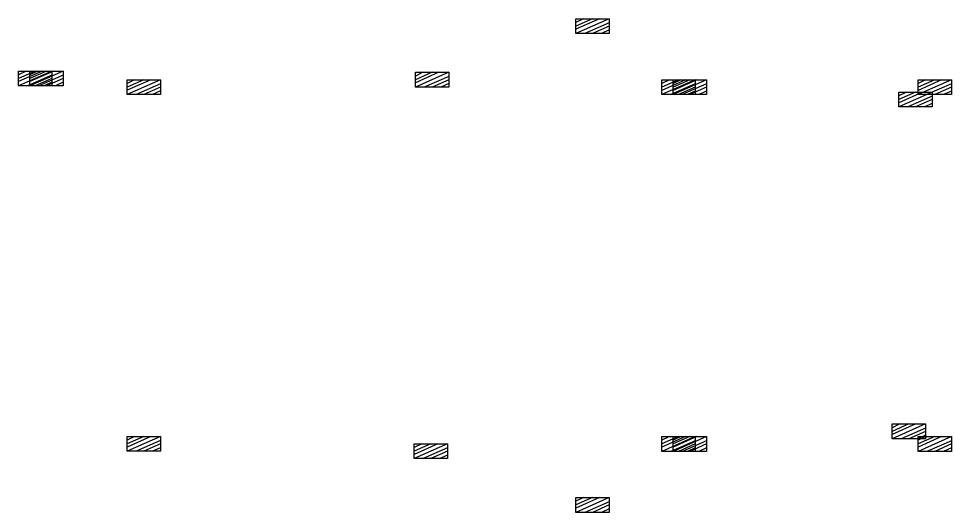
# Model space of a CAD drawing. Header units: inches. Extents: x -13742749 to 88736, y -40897 to 32194776.
# Drawn here: x 14727 to 15364, y 26234232 to 26234569 of the extents above; entities that cross this region are included whole.
import ezdxf

# ---------------------------------------------------------------- set-up
doc = ezdxf.new("R2010")
doc.units = ezdxf.units.IN
doc.header["$LTSCALE"] = 10
doc.header["$MEASUREMENT"] = 0
doc.layers.add('SWITCH BOARD', color=220, linetype='Continuous', lineweight=30)
doc.layers.add('Switchboard and Socket (mine)', color=41, linetype='Continuous')
doc.layers.get('SWITCH BOARD').off()

# ---------------------------------------------------------------- blocks, each defined once
blk = doc.blocks.new('switch board')
at = {"layer": 'Switchboard and Socket (mine)', "linetype": 'Continuous'}
for p, q in [((-16.63, -10.09), (6.09, 0)), ((-16.63, -5.05), (-5.27, 0)), ((-16.63, -7.26), (0, 0)), ((-16.63, -2.38), (-11.29, 0)), ((-10.02, -10.09), (6.09, -2.84)), ((-5.27, -10.09), (6.09, -5.05)), ((0.97, -10.09), (6.09, -7.56))]:
    blk.add_line(p, q, dxfattribs=at)
blk.add_lwpolyline([(-16.63, 0), (6.09, 0), (6.09, -10.09), (-16.63, -10.09)], close=True, dxfattribs=at)

msp = doc.modelspace()

# ---------------------------------------------------------------- block references
at = {"layer": 'SWITCH BOARD', "rotation": 180}
for p in [(15113.88882, 26234558.60642), (14733.46527, 26234522.89753), (14741.16862, 26234522.89753), (15004.30367, 26234522.00051), (14807.51999, 26234516.98518), (15172.6356, 26234516.94854), (15180.33894, 26234516.94854), (15347.46928, 26234516.89747), (15334.43184, 26234508.53847), (15329.82209, 26234282.06826), (14807.51999, 26234273.58983), (15172.6356, 26234273.48093), (15180.33894, 26234273.48093), (15347.46928, 26234273.48093), (15003.52009, 26234268.62202), (15113.88882, 26234231.89081)]:
    msp.add_blockref('switch board', p, dxfattribs=at)

doc.saveas('drawing.dxf')
